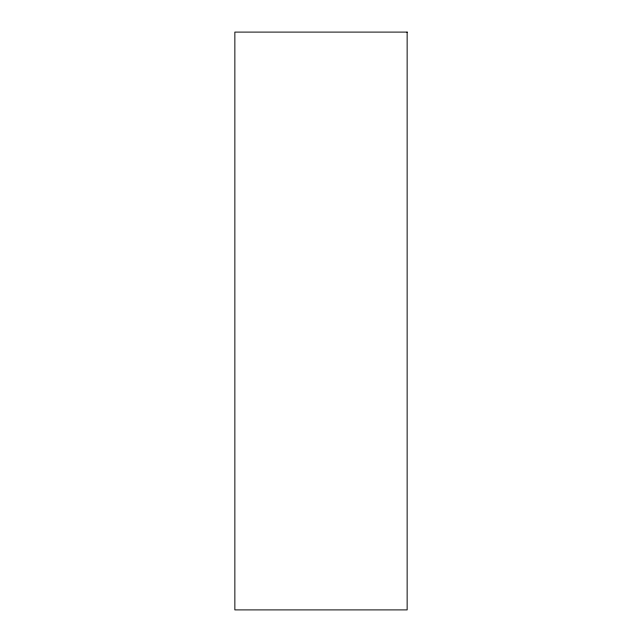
<?xml version="1.0" encoding="UTF-8"?>
<svg xmlns="http://www.w3.org/2000/svg" width="642" height="642" viewBox="0 0 642 642"><rect width="100%" height="100%" fill="white"/><g stroke="black" fill="none" stroke-linecap="round" stroke-linejoin="round"><path stroke-width="0.96" d="M407.14 32.1L234.86 32.1L234.86 609.9L407.14 609.9L407.14 32.1"/></g></svg>
